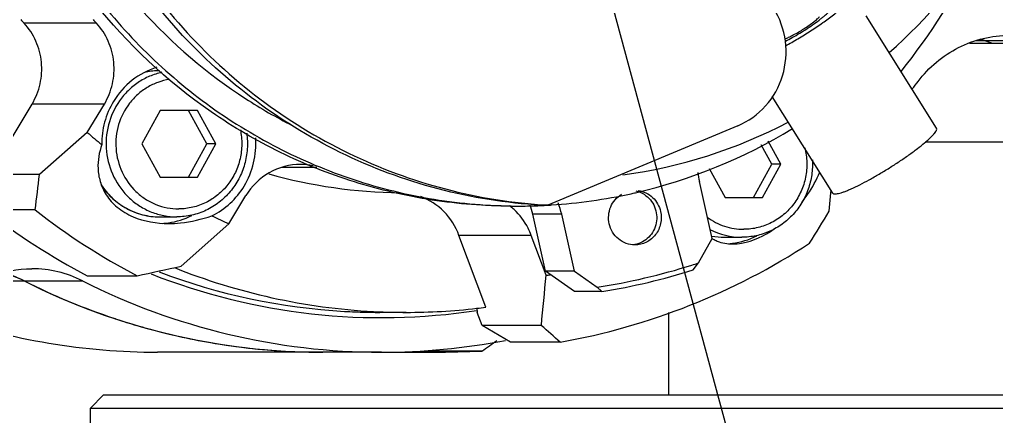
# Model space of a CAD drawing. Header units: millimetres. Extents: x 0 to 841, y 0 to 594.
# Drawn here: x 559.56 to 577.92, y 189.25 to 196.71 of the extents above; entities that cross this region are included whole.
import ezdxf

# ---------------------------------------------------------------- set-up
doc = ezdxf.new("R2010")
doc.units = ezdxf.units.MM
doc.header["$LTSCALE"] = 46.255
doc.layers.get('0').update_dxf_attribs({"linetype": 'CONTINUOUS'})
doc.layers.add('AXIS', color=7, linetype='CONTINUOUS')
doc.styles.get("Standard").update_dxf_attribs({"font": 'txt', "width": 0.85})
doc.dimstyles.get("Standard").update_dxf_attribs({"dimtxt": 3.5, "dimasz": 3.5, "dimexe": 1.5, "dimexo": 1, "dimtad": 1, "dimtxsty": 'STANDARD', "dimcen": 0.09, "dimadec": 0, "dimazin": 0, "dimtol": 1, "dimtp": 0.01, "dimtm": 0.01, "dimtfac": 1, "dimtofl": 0, "dimtmove": 0, "dimatfit": 3, "dimfxl": 1, "dimtolj": 1, "dimarcsym": 0})

msp = doc.modelspace()

# ---------------------------------------------------------------- linework, layer by layer
at = {"color": 7, "linetype": 'CONTINUOUS'}
for p, q in [((561.006, 196.646), (559.647, 196.646)), ((577.416, 196.271), (578.945, 196.271)), ((577.535, 196.318), (578.797, 196.318)), ((577.697, 196.318), (577.845, 196.271)), ((559.151, 194.055), (559.796, 195.123)), ((561.155, 195.123), (559.796, 195.123)), ((560.833, 194.59), (561.155, 195.123)), ((562.206, 195.001), (561.858, 194.376)), ((562.903, 195.001), (562.206, 195.001)), ((563.084, 194.376), (562.735, 195.001)), ((563.252, 194.376), (562.903, 195.001)), ((573.062, 194.717), (569.487, 193.222)), ((560.833, 194.59), (559.937, 193.796)), ((561.858, 194.376), (562.206, 193.751)), ((562.735, 193.751), (563.084, 194.376)), ((562.903, 193.751), (563.252, 194.376)), ((563.252, 194.376), (563.084, 194.376)), ((573.702, 193.993), (573.5, 194.356)), ((573.871, 193.993), (573.628, 194.427)), ((590.386, 194.405), (576.582, 194.405)), ((565.149, 193.931), (564.498, 193.931)), ((572.522, 193.911), (572.825, 193.368)), ((573.354, 193.368), (573.702, 193.993)), ((573.522, 193.368), (573.871, 193.993)), ((573.871, 193.993), (573.702, 193.993)), ((559.937, 193.796), (558.8, 193.796)), ((562.206, 193.751), (562.903, 193.751)), ((572.577, 192.597), (572.338, 193.669)), ((563.495, 192.868), (563.817, 193.401)), ((572.825, 193.368), (573.522, 193.368)), ((574.778, 193.108), (574.811, 193.453)), ((574.811, 193.453), (574.816, 193.501)), ((569.487, 193.222), (569.357, 193.222)), ((559.855, 193.132), (558.919, 193.132)), ((562.194, 193.001), (562.516, 193.001)), ((569.75, 193.05), (569.206, 193.05)), ((569.445, 191.979), (569.206, 193.05)), ((569.989, 191.979), (569.75, 193.05)), ((562.599, 192.073), (563.495, 192.868)), ((569.179, 192.654), (567.82, 192.654)), ((568.322, 191.301), (567.82, 192.654)), ((569.457, 191.903), (569.179, 192.654)), ((572.321, 192.135), (572.577, 192.597)), ((572.813, 192.618), (573.135, 192.618)), ((572.224, 192.007), (572.321, 192.135)), ((560.834, 191.893), (561.771, 191.893)), ((569.989, 191.979), (569.445, 191.979)), ((569.989, 191.597), (569.445, 191.979)), ((569.989, 191.979), (570.414, 191.68)), ((558.865, 191.798), (560.746, 191.798)), ((570.414, 191.68), (570.507, 191.597)), ((570.507, 191.597), (569.989, 191.597)), ((568.154, 191.293), (568.163, 191.205)), ((568.255, 190.958), (568.163, 191.205)), ((569.367, 190.958), (568.255, 190.958)), ((568.787, 190.644), (568.255, 190.958)), ((569.724, 190.644), (568.787, 190.644)), ((566.361, 190.455), (562.155, 190.455)), ((566.632, 190.455), (567.316, 190.474)), ((567.316, 190.474), (567.342, 190.501)), ((568.253, 190.474), (567.316, 190.474)), ((567.569, 190.455), (568.253, 190.474)), ((561.142, 189.655), (560.892, 189.405)), ((561.142, 189.655), (600.642, 189.655)), ((560.892, 189.405), (600.892, 189.405)), ((560.892, 187.55), (560.892, 189.405))]:
    msp.add_line(p, q, dxfattribs=at)
for centre, radius, start, end in [((569.35, 203.516), 9.904, 311.4522, 328.1323), ((567.101, 203.484), 10.115, 222.0106, 222.5317), ((568.46, 203.484), 10.115, 222.0106, 222.5317), ((577.062, 194.312), 2.104, 72.4378, 74.8483), ((577.061, 194.307), 2.109, 72.4374, 74.7313), ((562.195, 194.464), 1.288, 90.0185, 101.5114), ((562.195, 194.457), 1.295, 90.0177, 101.4115), ((565.942, 203.475), 13.16, 322.1904, 322.9779), ((569.015, 203.267), 9.579, 237.1, 243.1357), ((569.626, 203.125), 9.421, 277.7751, 297.7237), ((568.896, 203.143), 9.943, 283.0189, 301.4636), ((568.391, 203.332), 11.556, 229.1543, 230.9204), ((564.84, 192.818), 1.171, 78.2905, 89.9711), ((509.717, 199.625), 50.557, 352.6213, 353.3794), ((566.829, 203.046), 9.591, 254.3739, 269.2753), ((573.85, 194.006), 1.549, 186.3973, 192.5611), ((568.927, 203.038), 9.833, 273.6989, 282.4967), ((568.922, 203.057), 9.853, 282.5004, 282.9867), ((571.039, 193.012), 0.487, 57.0869, 76.8446), ((568.031, 192.246), 1.215, 51.1817, 52.8693), ((568.03, 192.244), 1.217, 47.3427, 51.1812), ((568.931, 202.994), 9.789, 269.2459, 270.0005), ((568.931, 202.994), 9.789, 270.0009, 272.0599), ((567.701, 192.714), 1.542, 12.5772, 19.3089), ((568.931, 203.004), 9.799, 272.0597, 272.4954), ((568.93, 203.008), 9.803, 272.4955, 273.2511), ((570.056, 202.984), 9.779, 265.9149, 266.6655), ((568.93, 203.012), 9.807, 273.2511, 273.6896), ((568.245, 192.714), 1.542, 12.5785, 20.8707), ((566.759, 203.151), 12.722, 231.9567, 242.2447), ((567.695, 203.151), 12.722, 231.9567, 242.2447), ((568.248, 203.114), 11.294, 243.3217, 245.115), ((515.535, 228.997), 69.267, 328.20889, 328.79269), ((573.136, 193.909), 1.291, 242.3205, 269.9615), ((572.813, 193.905), 1.288, 258.9412, 269.9831), ((572.813, 193.912), 1.295, 259.0045, 269.9837), ((567.53, 202.991), 12.54, 280.0754, 303.2709), ((571.041, 192.954), 0.48, 275.8958, 280.1541), ((479.931, 568.877), 385.765, 282.2483, 282.37423), ((568.727, 202.957), 11.403, 278.5125, 287.7207), ((568.715, 202.995), 11.443, 287.7174, 288.367), ((558.684, 189.892), 2.135, 63.202, 74.6757), ((558.684, 189.893), 2.134, 63.1948, 74.3214), ((559.792, 189.914), 2.112, 63.1313, 89.9586), ((566.36, 202.889), 11.784, 248.4642, 278.7674), ((566.341, 202.922), 11.718, 249.231, 266.7249), ((158.548, 230.474), 412.716, 354.50567, 354.63751), ((568.186, 202.912), 11.082, 276.5894, 276.9942), ((568.697, 202.965), 11.511, 279.0439, 287.8405), ((565.316, 203.018), 12.571, 243.19, 251.6417), ((565.268, 202.895), 12.44, 243.1323, 269.9623), ((566.368, 202.895), 12.44, 243.1323, 269.9623), ((562.16, 202.869), 12.413, 251.0231, 269.9756), ((566.334, 202.855), 11.65, 266.7393, 267.7129), ((566.334, 202.866), 11.661, 267.7132, 269.5564), ((566.335, 202.873), 11.668, 269.5563, 270.0009), ((565.277, 202.908), 12.455, 251.6533, 254.4481), ((543.189, 160.872), 39.88, 48.2905, 48.9724), ((565.271, 202.886), 12.432, 254.4479, 260.18), ((565.262, 202.839), 12.384, 260.1846, 263.5241), ((566.357, 202.862), 12.407, 270.0145, 280.847), ((490.633, 296.995), 131.801, 306.07978, 306.22927), ((565.262, 202.837), 12.382, 263.5246, 269.9947)]:
    msp.add_arc(centre, radius, start, end, dxfattribs=at)
for points, knots in [([(569.357, 193.222), (568.707, 193.259), (567.408, 193.466), (565.558, 194.157), (563.871, 195.201), (562.409, 196.561), (561.226, 198.184), (560.366, 200.011), (559.86, 201.975), (559.726, 204.002), (559.97, 206.018), (560.582, 207.949), (561.54, 209.723), (562.809, 211.275), (564.342, 212.548), (566.084, 213.493), (567.969, 214.074), (569.276, 214.205), (569.928, 214.205)], [0, 0, 0, 0, 0.061445, 0.123088, 0.185057, 0.247425, 0.310205, 0.373353, 0.436769, 0.500317, 0.563843, 0.627193, 0.690242, 0.752904, 0.815151, 0.877015, 0.938587, 1, 1, 1, 1]), ([(569.928, 214.204), (569.282, 214.196), (567.987, 214.05), (566.124, 213.453), (564.405, 212.501), (562.892, 211.228), (561.642, 209.681), (560.699, 207.917), (560.096, 206.001), (559.857, 204.001), (559.988, 201.991), (560.485, 200.043), (561.332, 198.227), (562.496, 196.611), (563.936, 195.252), (565.601, 194.201), (567.429, 193.497), (568.714, 193.276), (569.359, 193.23)], [0, 0, 0, 0, 0.061409, 0.122984, 0.184855, 0.247108, 0.309773, 0.372819, 0.436163, 0.49968, 0.563219, 0.626628, 0.689773, 0.752555, 0.814928, 0.876905, 0.938554, 1, 1, 1, 1]), ([(564.595, 212.641), (563.833, 212.245), (562.76, 211.486), (561.572, 210.227), (560.548, 208.81), (559.625, 206.796), (559.169, 204.174), (559.389, 201.52), (560.127, 199.428), (561.018, 197.919), (562.089, 196.55), (563.088, 195.693), (563.812, 195.225)], [0, 0, 0, 0, 0.12328, 0.185473, 0.247946, 0.373362, 0.499426, 0.625592, 0.75129, 0.813948, 0.876338, 1, 1, 1, 1]), ([(562.558, 211.874), (562.155, 211.536), (561.397, 210.796), (560.441, 209.524), (559.684, 208.116), (558.962, 206.104), (558.633, 203.416), (559.102, 200.75), (559.929, 198.78), (560.759, 197.417), (561.781, 196.201), (562.97, 195.159), (564.299, 194.318), (565.736, 193.696), (567.249, 193.309), (568.285, 193.213), (568.802, 193.206)], [0, 0, 0, 0, 0.062266, 0.124854, 0.187745, 0.250884, 0.377238, 0.503524, 0.566582, 0.629371, 0.691846, 0.753991, 0.815822, 0.877384, 0.938746, 1, 1, 1, 1]), ([(568.802, 193.205), (568.304, 193.205), (567.306, 193.281), (565.844, 193.622), (564.445, 194.181), (562.706, 195.201), (560.836, 196.96), (559.808, 198.745), (559.43, 199.69)], [0, 0, 0, 0, 0.123657, 0.247503, 0.371709, 0.496416, 0.746974, 1, 1, 1, 1]), ([(573.062, 194.717), (573.259, 194.799), (573.622, 195.06), (573.946, 195.645), (574.002, 196.315), (573.85, 196.74), (573.734, 196.925)], [0, 0, 0, 0, 0.246465, 0.496581, 0.748773, 1, 1, 1, 1]), ([(573.954, 196.308), (573.998, 196.329), (574.089, 196.377), (574.226, 196.457), (574.365, 196.544), (574.496, 196.633), (574.596, 196.707), (574.664, 196.763), (574.707, 196.799), (574.742, 196.832), (574.768, 196.861), (574.786, 196.885), (574.794, 196.9), (574.796, 196.907)], [0, 0, 0, 0, 0.140675, 0.296471, 0.457266, 0.612585, 0.752341, 0.81353, 0.867603, 0.913747, 0.951341, 0.980033, 1, 1, 1, 1]), ([(559.796, 195.123), (559.866, 195.24), (559.97, 195.498), (559.995, 195.913), (559.89, 196.315), (559.739, 196.547), (559.647, 196.646)], [0, 0, 0, 0, 0.2499, 0.500979, 0.751514, 1, 1, 1, 1]), ([(561.155, 195.123), (561.225, 195.24), (561.328, 195.498), (561.354, 195.913), (561.249, 196.315), (561.098, 196.547), (561.006, 196.646)], [0, 0, 0, 0, 0.2499, 0.500979, 0.751514, 1, 1, 1, 1]), ([(576.449, 195.551), (576.648, 195.815), (577.169, 196.257), (577.835, 196.416), (578.162, 196.416)], [0, 0, 0, 0, 0.503056, 1, 1, 1, 1]), ([(562.238, 195.721), (562.158, 195.703), (562.002, 195.653), (561.786, 195.535), (561.595, 195.378), (561.38, 195.124), (561.203, 194.737), (561.166, 194.229), (561.305, 193.74), (561.557, 193.399), (561.818, 193.198), (562.037, 193.086), (562.272, 193.017), (562.435, 193.001), (562.516, 193.001)], [0, 0, 0, 0, 0.061654, 0.123595, 0.185899, 0.248598, 0.374538, 0.501238, 0.627619, 0.75276, 0.815006, 0.876897, 0.93852, 1, 1, 1, 1]), ([(562.377, 195.588), (562.304, 195.576), (562.16, 195.539), (561.958, 195.443), (561.777, 195.309), (561.572, 195.088), (561.397, 194.744), (561.347, 194.283), (561.463, 193.834), (561.686, 193.52), (561.921, 193.333), (562.12, 193.23), (562.333, 193.166), (562.481, 193.151), (562.555, 193.151)], [0, 0, 0, 0, 0.061627, 0.123496, 0.185721, 0.248344, 0.374174, 0.500879, 0.627351, 0.752602, 0.814902, 0.876835, 0.938494, 1, 1, 1, 1]), ([(563.711, 194.638), (563.73, 194.549), (563.748, 194.366), (563.716, 194.094), (563.627, 193.835), (563.485, 193.603), (563.296, 193.409), (563.071, 193.263), (562.819, 193.172), (562.643, 193.151), (562.555, 193.151)], [0, 0, 0, 0, 0.126854, 0.253693, 0.38011, 0.50578, 0.630517, 0.754322, 0.877365, 1, 1, 1, 1]), ([(563.83, 194.576), (563.844, 194.479), (563.851, 194.281), (563.801, 193.989), (563.692, 193.715), (563.529, 193.471), (563.32, 193.269), (563.074, 193.117), (562.801, 193.023), (562.611, 193.001), (562.516, 193.001)], [0, 0, 0, 0, 0.126966, 0.253808, 0.380161, 0.505749, 0.630427, 0.75422, 0.877299, 1, 1, 1, 1]), ([(561.106, 194.362), (561.057, 194.218), (561.016, 193.98), (561.068, 193.656), (561.184, 193.399), (561.396, 193.164), (561.786, 192.933), (562.137, 192.877), (562.365, 192.876)], [0, 0, 0, 0, 0.19636, 0.302942, 0.420988, 0.555921, 0.7056, 1, 1, 1, 1]), ([(574.318, 194.302), (574.341, 194.211), (574.367, 194.026), (574.343, 193.746), (574.259, 193.479), (574.119, 193.238), (573.929, 193.036), (573.7, 192.884), (573.444, 192.789), (573.263, 192.768), (573.174, 192.768)], [0, 0, 0, 0, 0.126778, 0.253607, 0.380059, 0.505778, 0.630554, 0.754372, 0.877399, 1, 1, 1, 1]), ([(574.461, 194.072), (574.466, 193.979), (574.458, 193.792), (574.391, 193.519), (574.273, 193.266), (574.108, 193.043), (573.902, 192.859), (573.665, 192.722), (573.406, 192.637), (573.225, 192.618), (573.135, 192.618)], [0, 0, 0, 0, 0.127071, 0.253893, 0.380161, 0.505651, 0.630269, 0.754061, 0.877202, 1, 1, 1, 1]), ([(564.841, 193.989), (564.639, 193.989), (564.225, 193.878), (563.923, 193.576), (563.817, 193.401)], [0, 0, 0, 0, 0.496376, 1, 1, 1, 1]), ([(561.091, 193.612), (561.151, 193.519), (561.293, 193.348), (561.561, 193.152), (561.868, 193.029), (562.086, 193.001), (562.194, 193.001)], [0, 0, 0, 0, 0.252729, 0.503344, 0.752169, 1, 1, 1, 1]), ([(561.098, 193.595), (561.159, 193.505), (561.302, 193.338), (561.568, 193.148), (561.872, 193.029), (562.087, 193.001), (562.194, 193.001)], [0, 0, 0, 0, 0.252251, 0.502748, 0.751776, 1, 1, 1, 1]), ([(567.82, 192.654), (567.759, 192.819), (567.567, 193.125), (567.263, 193.322), (567.101, 193.382)], [0, 0, 0, 0, 0.503634, 1, 1, 1, 1]), ([(571.304, 193.422), (571.346, 193.394), (571.423, 193.326), (571.503, 193.193), (571.541, 193.043), (571.535, 192.887), (571.484, 192.74), (571.393, 192.615), (571.271, 192.524), (571.175, 192.491), (571.126, 192.482)], [0, 0, 0, 0, 0.124127, 0.249503, 0.375811, 0.502389, 0.62849, 0.75353, 0.877289, 1, 1, 1, 1]), ([(562.365, 192.876), (562.438, 192.876), (562.714, 192.891), (562.986, 192.955), (563.177, 193.022)], [0, 0, 0, 0, 0.266886, 1, 1, 1, 1]), ([(569.179, 192.654), (569.162, 192.7), (569.083, 192.879), (568.962, 193.04), (568.855, 193.139)], [0, 0, 0, 0, 0.25205, 1, 1, 1, 1]), ([(572.486, 192.996), (572.584, 192.923), (572.805, 192.807), (573.052, 192.768), (573.174, 192.768)], [0, 0, 0, 0, 0.501562, 1, 1, 1, 1]), ([(558.311, 191.421), (558.507, 191.611), (558.974, 191.918), (559.523, 192.026), (559.793, 192.026)], [0, 0, 0, 0, 0.502221, 1, 1, 1, 1])]:
    msp.add_open_spline(points, degree=3, knots=knots, dxfattribs=at)
at = {"layer": 'AXIS', "color": 7, "linetype": 'CONTINUOUS'}
for p, q in [((576.796, 194.671), (575.47, 196.786)), ((574.848, 193.449), (573.708, 195.265)), ((566.826, 191.205), (566.335, 191.205)), ((571.767, 189.655), (571.767, 191.203)), ((566.632, 190.455), (567.569, 190.455)), ((560.892, 187.55), (560.892, 189.405))]:
    msp.add_line(p, q, dxfattribs=at)
for centre, radius, start, end in [((566.307, 203.578), 12.568, 321.3964, 333.5976), ((562.166, 194.277), 1.401, 273.2914, 278.0224), ((572.913, 193.141), 0.641, 238.1675, 240.4488), ((572.785, 193.893), 1.401, 274.0944, 277.2057), ((566.866, 203.022), 11.822, 248.2274, 248.7195), ((566.832, 202.922), 11.717, 248.6943, 267.5713), ((566.826, 202.866), 11.661, 267.5879, 269.9995), ((566.826, 202.883), 11.678, 270.0029, 276.5394), ((566.825, 202.889), 11.684, 276.5416, 277.3616)]:
    msp.add_arc(centre, radius, start, end, dxfattribs=at)
for points, knots in [([(573.956, 196.219), (574.035, 196.262), (574.195, 196.354), (574.428, 196.5), (574.651, 196.65), (574.823, 196.774), (574.945, 196.87), (575.022, 196.935), (575.088, 196.994), (575.141, 197.047), (575.182, 197.093), (575.206, 197.127), (575.217, 197.151), (575.222, 197.165), (575.222, 197.177), (575.22, 197.185), (575.218, 197.187)], [0, 0, 0, 0, 0.167754, 0.341383, 0.510753, 0.666, 0.735483, 0.798187, 0.853245, 0.899939, 0.937744, 0.966429, 0.977448, 0.986432, 0.993728, 1, 1, 1, 1]), ([(573.944, 196.35), (573.968, 196.359), (574.022, 196.382), (574.143, 196.443), (574.272, 196.519), (574.399, 196.604), (574.482, 196.665), (574.549, 196.719), (574.585, 196.754), (574.598, 196.77)], [0, 0, 0, 0, 0.098169, 0.224163, 0.521896, 0.671848, 0.807742, 0.919715, 1, 1, 1, 1]), ([(562.143, 195.815), (561.976, 195.763), (561.655, 195.595), (561.418, 195.323), (561.326, 195.171)], [0, 0, 0, 0, 0.496995, 1, 1, 1, 1]), ([(561.326, 195.171), (561.253, 195.051), (561.141, 194.787), (561.105, 194.503), (561.106, 194.362)], [0, 0, 0, 0, 0.498769, 1, 1, 1, 1]), ([(574.848, 193.449), (574.855, 193.438), (574.876, 193.434), (574.899, 193.434), (574.923, 193.436), (574.958, 193.443), (575.007, 193.457), (575.063, 193.476), (575.126, 193.501), (575.224, 193.544), (575.36, 193.609), (575.534, 193.701), (575.719, 193.807), (575.909, 193.922), (576.095, 194.042), (576.271, 194.163), (576.429, 194.28), (576.547, 194.374), (576.628, 194.443), (576.678, 194.49), (576.72, 194.532), (576.753, 194.57), (576.775, 194.598), (576.788, 194.619), (576.798, 194.639), (576.803, 194.66), (576.796, 194.671)], [0, 0, 0, 0, 0.016332, 0.022513, 0.029665, 0.046964, 0.068278, 0.093508, 0.122477, 0.154946, 0.229208, 0.313611, 0.405018, 0.5, 0.594982, 0.686389, 0.770792, 0.845054, 0.877523, 0.906492, 0.931722, 0.953036, 0.970335, 0.977487, 0.983668, 1, 1, 1, 1]), ([(563.784, 193.582), (563.864, 193.715), (563.985, 194.011), (564.011, 194.329), (564, 194.486)], [0, 0, 0, 0, 0.498813, 1, 1, 1, 1]), ([(574.267, 193.278), (574.304, 193.326), (574.432, 193.503), (574.54, 193.696), (574.604, 193.842)], [0, 0, 0, 0, 0.275273, 1, 1, 1, 1]), ([(563.177, 193.022), (563.301, 193.083), (563.534, 193.243), (563.711, 193.462), (563.784, 193.582)], [0, 0, 0, 0, 0.497576, 1, 1, 1, 1]), ([(570.645, 192.872), (570.621, 192.975), (570.639, 193.2), (570.785, 193.373), (570.874, 193.428)], [0, 0, 0, 0, 0.503624, 1, 1, 1, 1]), ([(571.188, 193.495), (571.287, 193.483), (571.483, 193.39), (571.587, 193.201), (571.609, 193.102)], [0, 0, 0, 0, 0.495052, 1, 1, 1, 1]), ([(571.609, 193.102), (571.626, 193.028), (571.626, 192.871), (571.529, 192.659), (571.351, 192.51), (571.201, 192.474), (571.127, 192.474)], [0, 0, 0, 0, 0.253781, 0.50593, 0.754451, 1, 1, 1, 1]), ([(571.127, 192.474), (571.072, 192.474), (570.96, 192.494), (570.812, 192.579), (570.7, 192.709), (570.657, 192.816), (570.645, 192.872)], [0, 0, 0, 0, 0.246601, 0.495016, 0.746196, 1, 1, 1, 1]), ([(572.963, 192.493), (573.02, 192.493), (573.299, 192.519), (573.561, 192.647), (573.744, 192.774)], [0, 0, 0, 0, 0.202769, 1, 1, 1, 1]), ([(572.597, 192.583), (572.621, 192.569), (572.735, 192.514), (572.865, 192.493), (572.963, 192.493)], [0, 0, 0, 0, 0.221649, 1, 1, 1, 1])]:
    msp.add_open_spline(points, degree=3, knots=knots, dxfattribs=at)
for points in [[(562.362, 192.89), (562.512, 192.911), (562.661, 192.958), (562.797, 193.026)], [(572.961, 192.504), (573.118, 192.524), (573.274, 192.571), (573.416, 192.642)]]:
    msp.add_open_spline(points, degree=3, dxfattribs=at)

# ---------------------------------------------------------------- leaders
at = {"color": 2, "linetype": 'CONTINUOUS'}
msp.add_leader([(568.842, 203.888), (580.896, 159.166), (586.896, 159.166)], dimstyle='STANDARD', override={"dimtad": 0, "dimldrblk": 'DOT'}, dxfattribs=at)

doc.saveas('drawing.dxf')
